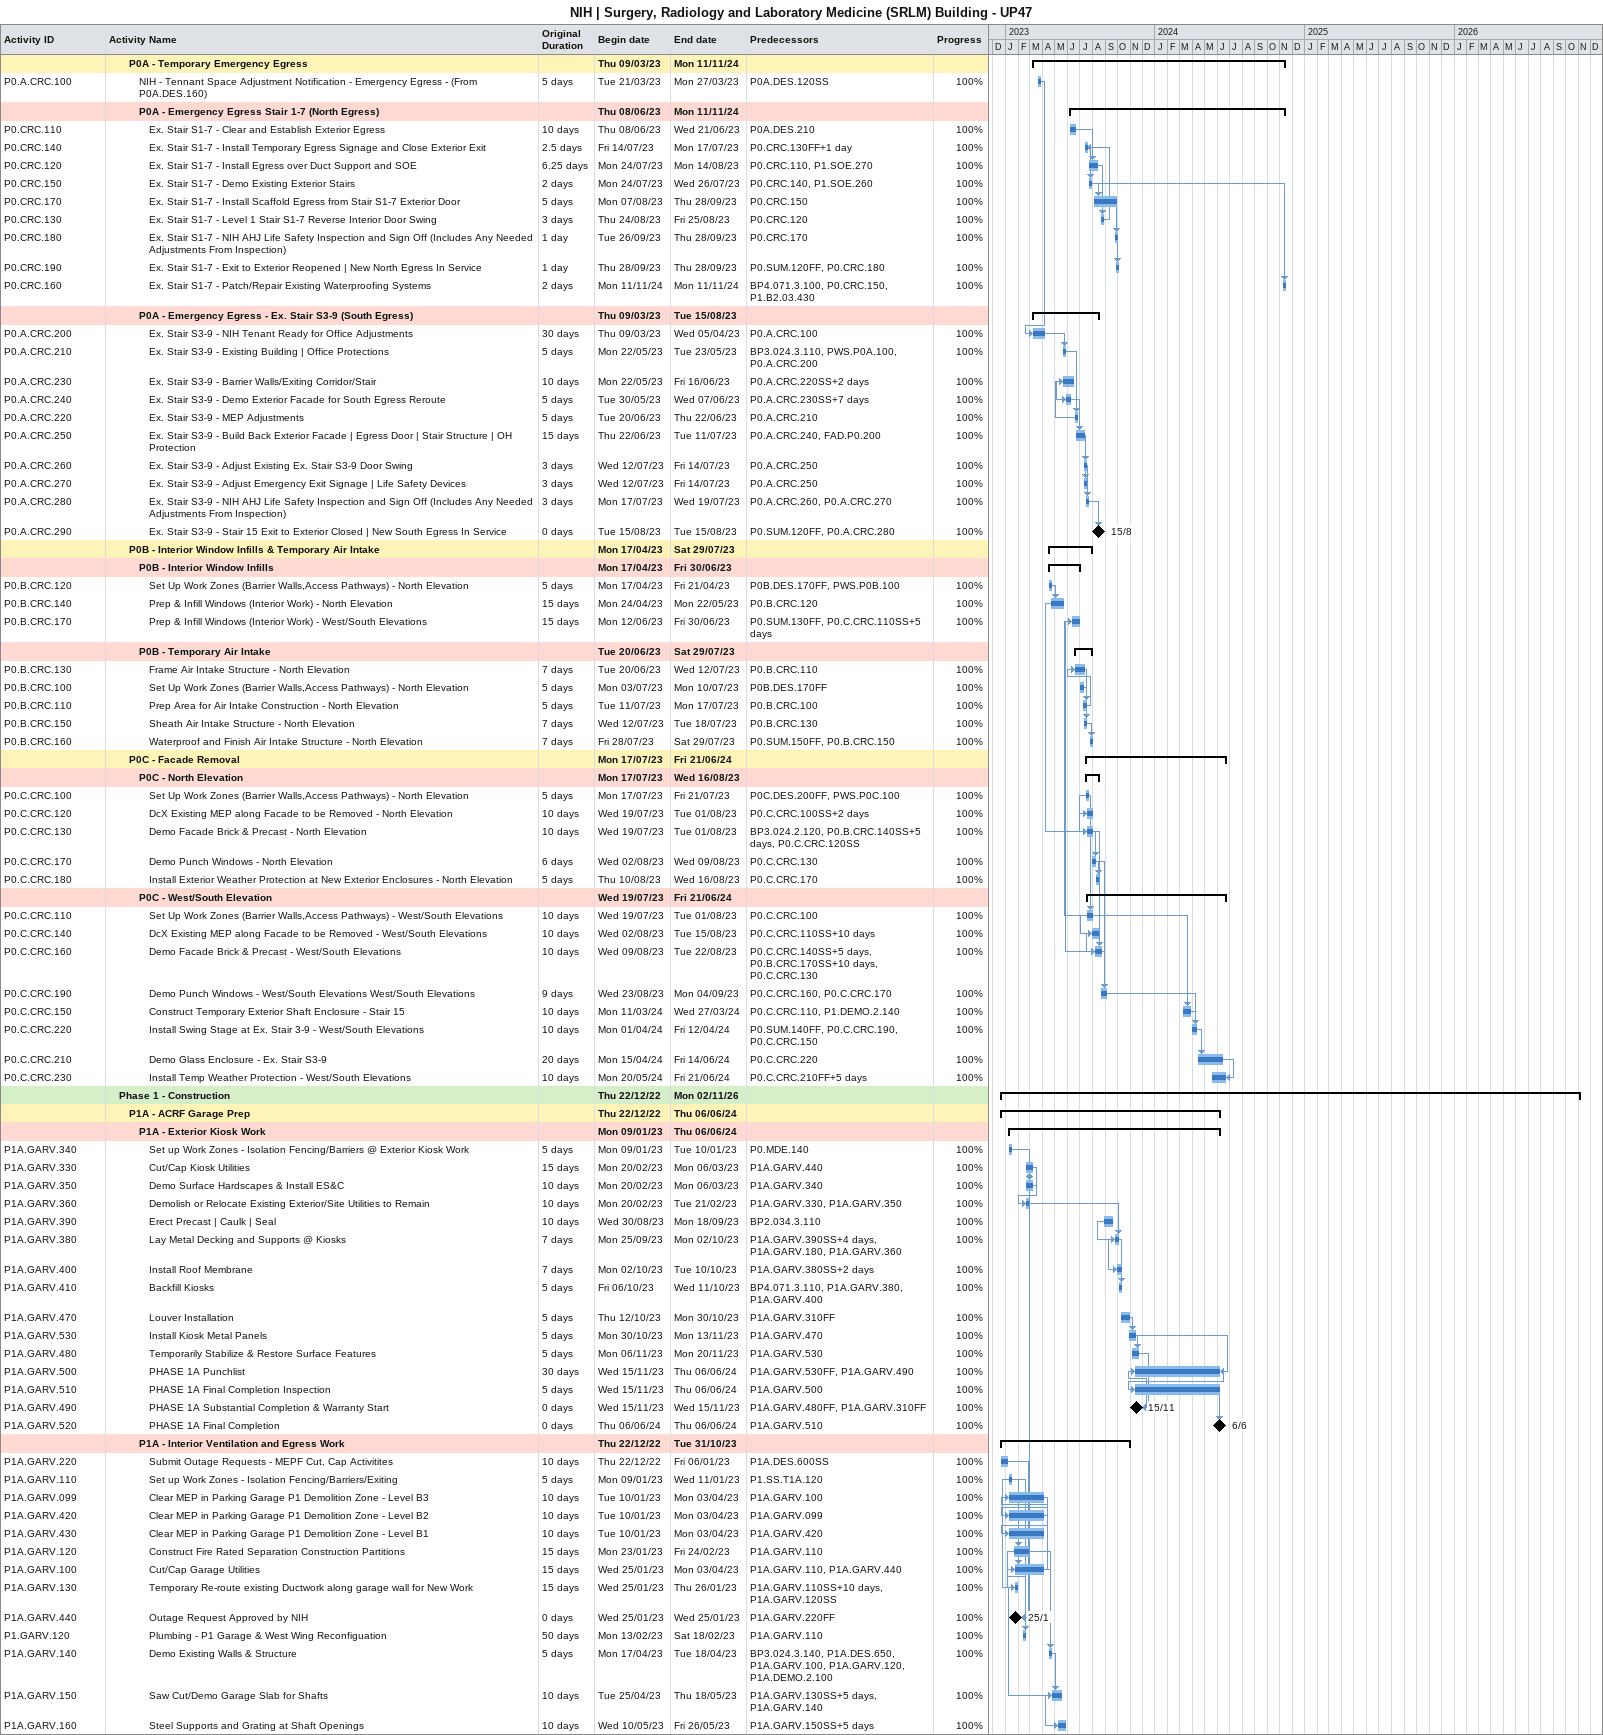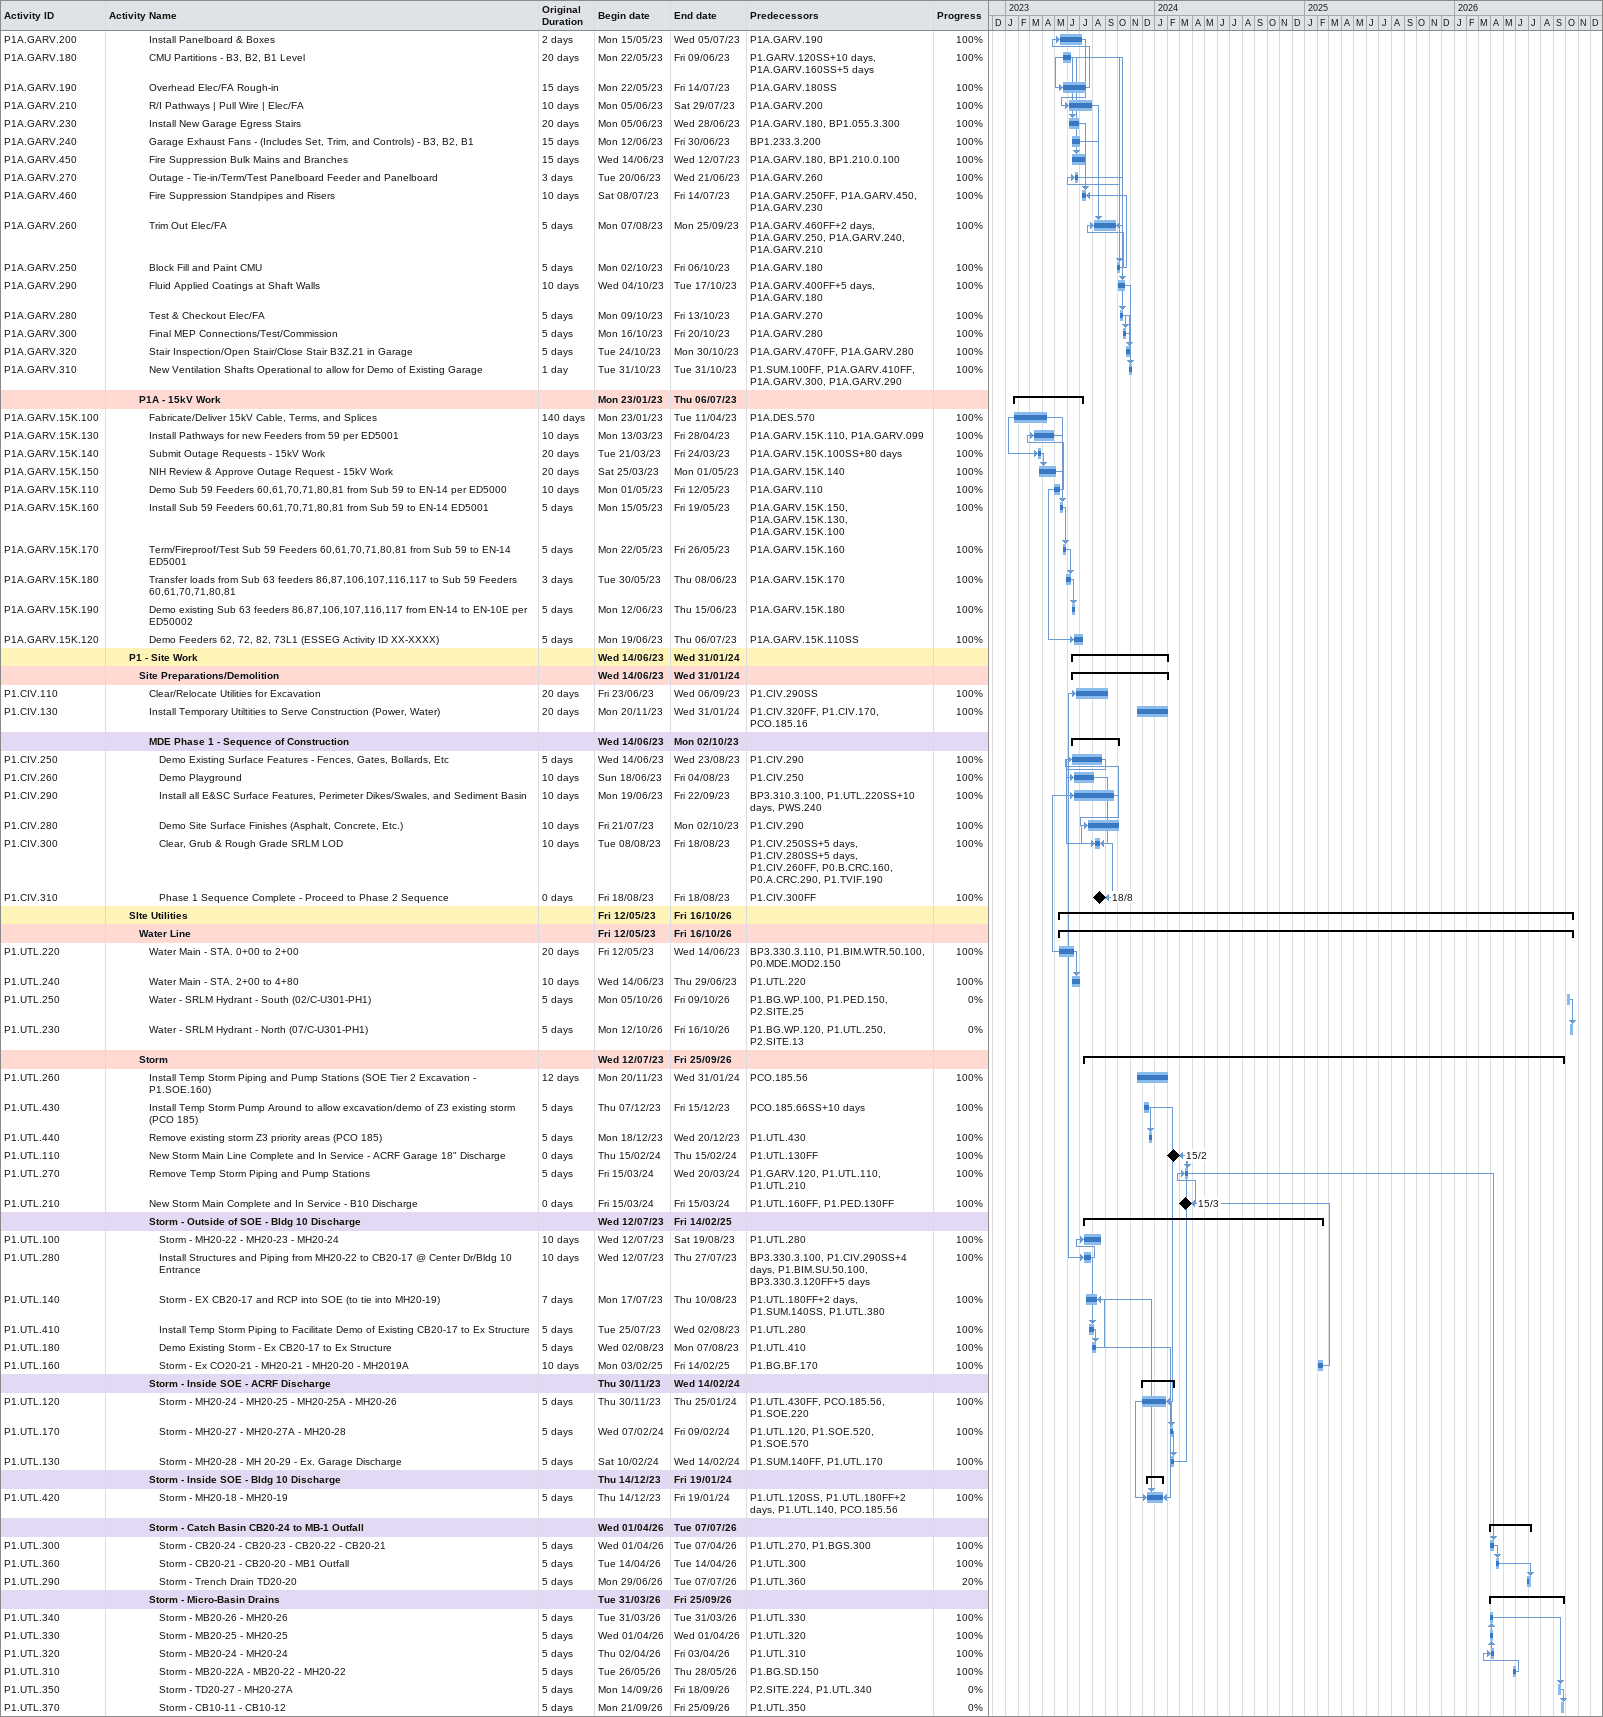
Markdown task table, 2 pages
NIH | Surgery, Radiology and Laboratory Medicine (SRLM) Building - UP47

| ID | Level | Task | Original duration | Start | Finish | Predecessors | % complete |
|---|---|---|---|---|---|---|---|
|  | 3 | **P0A - Temporary Emergency Egress** |  | 2023-03-09 | 2024-11-11 |  |  |
| P0.A.CRC.100 | 4 | NIH - Tennant Space Adjustment Notification - Emergency Egress - (From P0A.DES.160) | 5d | 2023-03-21 | 2023-03-27 | P0A.DES.120SS | 100 |
|  | 4 | **P0A - Emergency Egress Stair 1-7 (North Egress)** |  | 2023-06-08 | 2024-11-11 |  |  |
| P0.CRC.110 | 5 | Ex. Stair S1-7 - Clear and Establish Exterior Egress | 10d | 2023-06-08 | 2023-06-21 | P0A.DES.210 | 100 |
| P0.CRC.140 | 5 | Ex. Stair S1-7 - Install Temporary Egress Signage and Close Exterior Exit | 2.5d | 2023-07-14 | 2023-07-17 | P0.CRC.130FF+1d | 100 |
| P0.CRC.120 | 5 | Ex. Stair S1-7 - Install Egress over Duct Support and SOE | 6.25d | 2023-07-24 | 2023-08-14 | P0.CRC.110, P1.SOE.270 | 100 |
| P0.CRC.150 | 5 | Ex. Stair S1-7 - Demo Existing Exterior Stairs | 2d | 2023-07-24 | 2023-07-26 | P0.CRC.140, P1.SOE.260 | 100 |
| P0.CRC.170 | 5 | Ex. Stair S1-7 - Install Scaffold Egress from Stair S1-7 Exterior Door | 5d | 2023-08-07 | 2023-09-28 | P0.CRC.150 | 100 |
| P0.CRC.130 | 5 | Ex. Stair S1-7 - Level 1 Stair S1-7 Reverse Interior Door Swing | 3d | 2023-08-24 | 2023-08-25 | P0.CRC.120 | 100 |
| P0.CRC.180 | 5 | Ex. Stair S1-7 - NIH AHJ Life Safety Inspection and Sign Off (Includes Any Needed Adjustments From Inspection) | 1d | 2023-09-26 | 2023-09-28 | P0.CRC.170 | 100 |
| P0.CRC.190 | 5 | Ex. Stair S1-7 - Exit to Exterior Reopened \| New North Egress In Service | 1d | 2023-09-28 | 2023-09-28 | P0.SUM.120FF, P0.CRC.180 | 100 |
| P0.CRC.160 | 5 | Ex. Stair S1-7 - Patch/Repair Existing Waterproofing Systems | 2d | 2024-11-11 | 2024-11-11 | BP4.071.3.100, P0.CRC.150, P1.B2.03.430 | 100 |
|  | 4 | **P0A - Emergency Egress - Ex. Stair S3-9 (South Egress)** |  | 2023-03-09 | 2023-08-15 |  |  |
| P0.A.CRC.200 | 5 | Ex. Stair S3-9 - NIH Tenant Ready for Office Adjustments | 30d | 2023-03-09 | 2023-04-05 | P0.A.CRC.100 | 100 |
| P0.A.CRC.210 | 5 | Ex. Stair S3-9 - Existing Building \| Office Protections | 5d | 2023-05-22 | 2023-05-23 | BP3.024.3.110, PWS.P0A.100, P0.A.CRC.200 | 100 |
| P0.A.CRC.230 | 5 | Ex. Stair S3-9 - Barrier Walls/Exiting Corridor/Stair | 10d | 2023-05-22 | 2023-06-16 | P0.A.CRC.220SS+2d | 100 |
| P0.A.CRC.240 | 5 | Ex. Stair S3-9 - Demo Exterior Facade for South Egress Reroute | 5d | 2023-05-30 | 2023-06-07 | P0.A.CRC.230SS+7d | 100 |
| P0.A.CRC.220 | 5 | Ex. Stair S3-9 - MEP Adjustments | 5d | 2023-06-20 | 2023-06-22 | P0.A.CRC.210 | 100 |
| P0.A.CRC.250 | 5 | Ex. Stair S3-9 - Build Back Exterior Facade \| Egress Door \| Stair Structure \| OH Protection | 15d | 2023-06-22 | 2023-07-11 | P0.A.CRC.240, FAD.P0.200 | 100 |
| P0.A.CRC.260 | 5 | Ex. Stair S3-9 - Adjust Existing Ex. Stair S3-9 Door Swing | 3d | 2023-07-12 | 2023-07-14 | P0.A.CRC.250 | 100 |
| P0.A.CRC.270 | 5 | Ex. Stair S3-9 - Adjust Emergency Exit Signage \| Life Safety Devices | 3d | 2023-07-12 | 2023-07-14 | P0.A.CRC.250 | 100 |
| P0.A.CRC.280 | 5 | Ex. Stair S3-9 - NIH AHJ Life Safety Inspection and Sign Off (Includes Any Needed Adjustments From Inspection) | 3d | 2023-07-17 | 2023-07-19 | P0.A.CRC.260, P0.A.CRC.270 | 100 |
| P0.A.CRC.290 | 5 | Ex. Stair S3-9 - Stair 15 Exit to Exterior Closed \| New South Egress In Service | 0d | 2023-08-15 | 2023-08-15 | P0.SUM.120FF, P0.A.CRC.280 | 100 |
|  | 3 | **P0B - Interior Window Infills & Temporary Air Intake** |  | 2023-04-17 | 2023-07-29 |  |  |
|  | 4 | **P0B - Interior Window Infills** |  | 2023-04-17 | 2023-06-30 |  |  |
| P0.B.CRC.120 | 5 | Set Up Work Zones (Barrier Walls,Access Pathways) - North Elevation | 5d | 2023-04-17 | 2023-04-21 | P0B.DES.170FF, PWS.P0B.100 | 100 |
| P0.B.CRC.140 | 5 | Prep & Infill Windows (Interior Work) - North Elevation | 15d | 2023-04-24 | 2023-05-22 | P0.B.CRC.120 | 100 |
| P0.B.CRC.170 | 5 | Prep & Infill Windows (Interior Work) - West/South Elevations | 15d | 2023-06-12 | 2023-06-30 | P0.SUM.130FF, P0.C.CRC.110SS+5d | 100 |
|  | 4 | **P0B - Temporary Air Intake** |  | 2023-06-20 | 2023-07-29 |  |  |
| P0.B.CRC.130 | 5 | Frame Air Intake Structure - North Elevation | 7d | 2023-06-20 | 2023-07-12 | P0.B.CRC.110 | 100 |
| P0.B.CRC.100 | 5 | Set Up Work Zones (Barrier Walls,Access Pathways) - North Elevation | 5d | 2023-07-03 | 2023-07-10 | P0B.DES.170FF | 100 |
| P0.B.CRC.110 | 5 | Prep Area for Air Intake Construction - North Elevation | 5d | 2023-07-11 | 2023-07-17 | P0.B.CRC.100 | 100 |
| P0.B.CRC.150 | 5 | Sheath Air Intake Structure - North Elevation | 7d | 2023-07-12 | 2023-07-18 | P0.B.CRC.130 | 100 |
| P0.B.CRC.160 | 5 | Waterproof and Finish Air Intake Structure - North Elevation | 7d | 2023-07-28 | 2023-07-29 | P0.SUM.150FF, P0.B.CRC.150 | 100 |
|  | 3 | **P0C - Facade Removal** |  | 2023-07-17 | 2024-06-21 |  |  |
|  | 4 | **P0C - North Elevation** |  | 2023-07-17 | 2023-08-16 |  |  |
| P0.C.CRC.100 | 5 | Set Up Work Zones (Barrier Walls,Access Pathways) - North Elevation | 5d | 2023-07-17 | 2023-07-21 | P0C.DES.200FF, PWS.P0C.100 | 100 |
| P0.C.CRC.120 | 5 | DcX Existing MEP along Facade to be Removed - North Elevation | 10d | 2023-07-19 | 2023-08-01 | P0.C.CRC.100SS+2d | 100 |
| P0.C.CRC.130 | 5 | Demo Facade Brick & Precast - North Elevation | 10d | 2023-07-19 | 2023-08-01 | BP3.024.2.120, P0.B.CRC.140SS+5d, P0.C.CRC.120SS | 100 |
| P0.C.CRC.170 | 5 | Demo Punch Windows - North Elevation | 6d | 2023-08-02 | 2023-08-09 | P0.C.CRC.130 | 100 |
| P0.C.CRC.180 | 5 | Install Exterior Weather Protection at New Exterior Enclosures - North Elevation | 5d | 2023-08-10 | 2023-08-16 | P0.C.CRC.170 | 100 |
|  | 4 | **P0C - West/South Elevation** |  | 2023-07-19 | 2024-06-21 |  |  |
| P0.C.CRC.110 | 5 | Set Up Work Zones (Barrier Walls,Access Pathways) - West/South Elevations | 10d | 2023-07-19 | 2023-08-01 | P0.C.CRC.100 | 100 |
| P0.C.CRC.140 | 5 | DcX Existing MEP along Facade to be Removed - West/South Elevations | 10d | 2023-08-02 | 2023-08-15 | P0.C.CRC.110SS+10d | 100 |
| P0.C.CRC.160 | 5 | Demo Facade Brick & Precast - West/South Elevations | 10d | 2023-08-09 | 2023-08-22 | P0.C.CRC.140SS+5d, P0.B.CRC.170SS+10d, P0.C.CRC.130 | 100 |
| P0.C.CRC.190 | 5 | Demo Punch Windows - West/South Elevations West/South Elevations | 9d | 2023-08-23 | 2023-09-04 | P0.C.CRC.160, P0.C.CRC.170 | 100 |
| P0.C.CRC.150 | 5 | Construct Temporary Exterior Shaft Enclosure - Stair 15 | 10d | 2024-03-11 | 2024-03-27 | P0.C.CRC.110, P1.DEMO.2.140 | 100 |
| P0.C.CRC.220 | 5 | Install Swing Stage at Ex. Stair 3-9 - West/South Elevations | 10d | 2024-04-01 | 2024-04-12 | P0.SUM.140FF, P0.C.CRC.190, P0.C.CRC.150 | 100 |
| P0.C.CRC.210 | 5 | Demo Glass Enclosure - Ex. Stair S3-9 | 20d | 2024-04-15 | 2024-06-14 | P0.C.CRC.220 | 100 |
| P0.C.CRC.230 | 5 | Install Temp Weather Protection - West/South Elevations | 10d | 2024-05-20 | 2024-06-21 | P0.C.CRC.210FF+5d | 100 |
|  | 2 | **Phase 1 - Construction** |  | 2022-12-22 | 2026-11-02 |  |  |
|  | 3 | **P1A - ACRF Garage Prep** |  | 2022-12-22 | 2024-06-06 |  |  |
|  | 4 | **P1A - Exterior Kiosk Work** |  | 2023-01-09 | 2024-06-06 |  |  |
| P1A.GARV.340 | 5 | Set up Work Zones - Isolation Fencing/Barriers @ Exterior Kiosk Work | 5d | 2023-01-09 | 2023-01-10 | P0.MDE.140 | 100 |
| P1A.GARV.330 | 5 | Cut/Cap Kiosk Utilities | 15d | 2023-02-20 | 2023-03-06 | P1A.GARV.440 | 100 |
| P1A.GARV.350 | 5 | Demo Surface Hardscapes & Install ES&C | 10d | 2023-02-20 | 2023-03-06 | P1A.GARV.340 | 100 |
| P1A.GARV.360 | 5 | Demolish or Relocate Existing Exterior/Site Utilities to Remain | 10d | 2023-02-20 | 2023-02-21 | P1A.GARV.330, P1A.GARV.350 | 100 |
| P1A.GARV.390 | 5 | Erect Precast \| Caulk \| Seal | 10d | 2023-08-30 | 2023-09-18 | BP2.034.3.110 | 100 |
| P1A.GARV.380 | 5 | Lay Metal Decking and Supports @ Kiosks | 7d | 2023-09-25 | 2023-10-02 | P1A.GARV.390SS+4d, P1A.GARV.180, P1A.GARV.360 | 100 |
| P1A.GARV.400 | 5 | Install Roof Membrane | 7d | 2023-10-02 | 2023-10-10 | P1A.GARV.380SS+2d | 100 |
| P1A.GARV.410 | 5 | Backfill Kiosks | 5d | 2023-10-06 | 2023-10-11 | BP4.071.3.110, P1A.GARV.380, P1A.GARV.400 | 100 |
| P1A.GARV.470 | 5 | Louver Installation | 5d | 2023-10-12 | 2023-10-30 | P1A.GARV.310FF | 100 |
| P1A.GARV.530 | 5 | Install Kiosk Metal Panels | 5d | 2023-10-30 | 2023-11-13 | P1A.GARV.470 | 100 |
| P1A.GARV.480 | 5 | Temporarily Stabilize & Restore Surface Features | 5d | 2023-11-06 | 2023-11-20 | P1A.GARV.530 | 100 |
| P1A.GARV.500 | 5 | PHASE 1A Punchlist | 30d | 2023-11-15 | 2024-06-06 | P1A.GARV.530FF, P1A.GARV.490 | 100 |
| P1A.GARV.510 | 5 | PHASE 1A Final Completion Inspection | 5d | 2023-11-15 | 2024-06-06 | P1A.GARV.500 | 100 |
| P1A.GARV.490 | 5 | PHASE 1A Substantial Completion & Warranty Start | 0d | 2023-11-15 | 2023-11-15 | P1A.GARV.480FF, P1A.GARV.310FF | 100 |
| P1A.GARV.520 | 5 | PHASE 1A Final Completion | 0d | 2024-06-06 | 2024-06-06 | P1A.GARV.510 | 100 |
|  | 4 | **P1A - Interior Ventilation and Egress Work** |  | 2022-12-22 | 2023-10-31 |  |  |
| P1A.GARV.220 | 5 | Submit Outage Requests - MEPF Cut, Cap Activitites | 10d | 2022-12-22 | 2023-01-06 | P1A.DES.600SS | 100 |
| P1A.GARV.110 | 5 | Set up Work Zones - Isolation Fencing/Barriers/Exiting | 5d | 2023-01-09 | 2023-01-11 | P1.SS.T1A.120 | 100 |
| P1A.GARV.099 | 5 | Clear MEP in Parking Garage P1 Demolition Zone - Level B3 | 10d | 2023-01-10 | 2023-04-03 | P1A.GARV.100 | 100 |
| P1A.GARV.420 | 5 | Clear MEP in Parking Garage P1 Demolition Zone - Level B2 | 10d | 2023-01-10 | 2023-04-03 | P1A.GARV.099 | 100 |
| P1A.GARV.430 | 5 | Clear MEP in Parking Garage P1 Demolition Zone - Level B1 | 10d | 2023-01-10 | 2023-04-03 | P1A.GARV.420 | 100 |
| P1A.GARV.120 | 5 | Construct Fire Rated Separation Construction Partitions | 15d | 2023-01-23 | 2023-02-24 | P1A.GARV.110 | 100 |
| P1A.GARV.100 | 5 | Cut/Cap Garage Utilities | 15d | 2023-01-25 | 2023-04-03 | P1A.GARV.110, P1A.GARV.440 | 100 |
| P1A.GARV.130 | 5 | Temporary Re-route existing Ductwork along garage wall for New Work | 15d | 2023-01-25 | 2023-01-26 | P1A.GARV.110SS+10d, P1A.GARV.120SS | 100 |
| P1A.GARV.440 | 5 | Outage Request Approved by NIH | 0d | 2023-01-25 | 2023-01-25 | P1A.GARV.220FF | 100 |
| P1.GARV.120 | 5 | Plumbing - P1 Garage & West Wing Reconfiguation | 50d | 2023-02-13 | 2023-02-18 | P1A.GARV.110 | 100 |
| P1A.GARV.140 | 5 | Demo Existing Walls & Structure | 5d | 2023-04-17 | 2023-04-18 | BP3.024.3.140, P1A.DES.650, P1A.GARV.100, P1A.GARV.120, P1A.DEMO.2.100 | 100 |
| P1A.GARV.150 | 5 | Saw Cut/Demo Garage Slab for Shafts | 10d | 2023-04-25 | 2023-05-18 | P1A.GARV.130SS+5d, P1A.GARV.140 | 100 |
| P1A.GARV.160 | 5 | Steel Supports and Grating at Shaft Openings | 10d | 2023-05-10 | 2023-05-26 | P1A.GARV.150SS+5d | 100 |
| P1A.GARV.200 | 5 | Install Panelboard & Boxes | 2d | 2023-05-15 | 2023-07-05 | P1A.GARV.190 | 100 |
| P1A.GARV.180 | 5 | CMU Partitions - B3, B2, B1 Level | 20d | 2023-05-22 | 2023-06-09 | P1.GARV.120SS+10d, P1A.GARV.160SS+5d | 100 |
| P1A.GARV.190 | 5 | Overhead Elec/FA Rough-in | 15d | 2023-05-22 | 2023-07-14 | P1A.GARV.180SS | 100 |
| P1A.GARV.210 | 5 | R/I Pathways \| Pull Wire \| Elec/FA | 10d | 2023-06-05 | 2023-07-29 | P1A.GARV.200 | 100 |
| P1A.GARV.230 | 5 | Install New Garage Egress Stairs | 20d | 2023-06-05 | 2023-06-28 | P1A.GARV.180, BP1.055.3.300 | 100 |
| P1A.GARV.240 | 5 | Garage Exhaust Fans - (Includes Set, Trim, and Controls) - B3, B2, B1 | 15d | 2023-06-12 | 2023-06-30 | BP1.233.3.200 | 100 |
| P1A.GARV.450 | 5 | Fire Suppression Bulk Mains and Branches | 15d | 2023-06-14 | 2023-07-12 | P1A.GARV.180, BP1.210.0.100 | 100 |
| P1A.GARV.270 | 5 | Outage - Tie-in/Term/Test Panelboard Feeder and Panelboard | 3d | 2023-06-20 | 2023-06-21 | P1A.GARV.260 | 100 |
| P1A.GARV.460 | 5 | Fire Suppression Standpipes and Risers | 10d | 2023-07-08 | 2023-07-14 | P1A.GARV.250FF, P1A.GARV.450, P1A.GARV.230 | 100 |
| P1A.GARV.260 | 5 | Trim Out Elec/FA | 5d | 2023-08-07 | 2023-09-25 | P1A.GARV.460FF+2d, P1A.GARV.250, P1A.GARV.240, P1A.GARV.210 | 100 |
| P1A.GARV.250 | 5 | Block Fill and Paint CMU | 5d | 2023-10-02 | 2023-10-06 | P1A.GARV.180 | 100 |
| P1A.GARV.290 | 5 | Fluid Applied Coatings at Shaft Walls | 10d | 2023-10-04 | 2023-10-17 | P1A.GARV.400FF+5d, P1A.GARV.180 | 100 |
| P1A.GARV.280 | 5 | Test & Checkout Elec/FA | 5d | 2023-10-09 | 2023-10-13 | P1A.GARV.270 | 100 |
| P1A.GARV.300 | 5 | Final MEP Connections/Test/Commission | 5d | 2023-10-16 | 2023-10-20 | P1A.GARV.280 | 100 |
| P1A.GARV.320 | 5 | Stair Inspection/Open Stair/Close Stair B3Z.21 in Garage | 5d | 2023-10-24 | 2023-10-30 | P1A.GARV.470FF, P1A.GARV.280 | 100 |
| P1A.GARV.310 | 5 | New Ventilation Shafts Operational to allow for Demo of Existing Garage | 1d | 2023-10-31 | 2023-10-31 | P1.SUM.100FF, P1A.GARV.410FF, P1A.GARV.300, P1A.GARV.290 | 100 |
|  | 4 | **P1A - 15kV Work** |  | 2023-01-23 | 2023-07-06 |  |  |
| P1A.GARV.15K.100 | 5 | Fabricate/Deliver 15kV Cable, Terms, and Splices | 140d | 2023-01-23 | 2023-04-11 | P1A.DES.570 | 100 |
| P1A.GARV.15K.130 | 5 | Install Pathways for new Feeders from 59 per ED5001 | 10d | 2023-03-13 | 2023-04-28 | P1A.GARV.15K.110, P1A.GARV.099 | 100 |
| P1A.GARV.15K.140 | 5 | Submit Outage Requests - 15kV Work | 20d | 2023-03-21 | 2023-03-24 | P1A.GARV.15K.100SS+80d | 100 |
| P1A.GARV.15K.150 | 5 | NIH Review & Approve Outage Request - 15kV Work | 20d | 2023-03-25 | 2023-05-01 | P1A.GARV.15K.140 | 100 |
| P1A.GARV.15K.110 | 5 | Demo Sub 59 Feeders 60,61,70,71,80,81 from Sub 59 to EN-14 per ED5000 | 10d | 2023-05-01 | 2023-05-12 | P1A.GARV.110 | 100 |
| P1A.GARV.15K.160 | 5 | Install Sub 59 Feeders 60,61,70,71,80,81 from Sub 59 to EN-14 ED5001 | 5d | 2023-05-15 | 2023-05-19 | P1A.GARV.15K.150, P1A.GARV.15K.130, P1A.GARV.15K.100 | 100 |
| P1A.GARV.15K.170 | 5 | Term/Fireproof/Test Sub 59 Feeders 60,61,70,71,80,81 from Sub 59 to EN-14 ED5001 | 5d | 2023-05-22 | 2023-05-26 | P1A.GARV.15K.160 | 100 |
| P1A.GARV.15K.180 | 5 | Transfer loads from Sub 63 feeders 86,87,106,107,116,117 to Sub 59 Feeders 60,61,70,71,80,81 | 3d | 2023-05-30 | 2023-06-08 | P1A.GARV.15K.170 | 100 |
| P1A.GARV.15K.190 | 5 | Demo existing Sub 63 feeders 86,87,106,107,116,117 from EN-14 to EN-10E per ED50002 | 5d | 2023-06-12 | 2023-06-15 | P1A.GARV.15K.180 | 100 |
| P1A.GARV.15K.120 | 5 | Demo Feeders 62, 72, 82, 73L1 (ESSEG Activity ID XX-XXXX) | 5d | 2023-06-19 | 2023-07-06 | P1A.GARV.15K.110SS | 100 |
|  | 3 | **P1 - Site Work** |  | 2023-06-14 | 2024-01-31 |  |  |
|  | 4 | **Site Preparations/Demolition** |  | 2023-06-14 | 2024-01-31 |  |  |
| P1.CIV.110 | 5 | Clear/Relocate Utilities for Excavation | 20d | 2023-06-23 | 2023-09-06 | P1.CIV.290SS | 100 |
| P1.CIV.130 | 5 | Install Temporary Utiltities to Serve Construction (Power, Water) | 20d | 2023-11-20 | 2024-01-31 | P1.CIV.320FF, P1.CIV.170, PCO.185.16 | 100 |
|  | 5 | **MDE Phase 1 - Sequence of Construction** |  | 2023-06-14 | 2023-10-02 |  |  |
| P1.CIV.250 | 6 | Demo Existing Surface Features - Fences, Gates, Bollards, Etc | 5d | 2023-06-14 | 2023-08-23 | P1.CIV.290 | 100 |
| P1.CIV.260 | 6 | Demo Playground | 10d | 2023-06-18 | 2023-08-04 | P1.CIV.250 | 100 |
| P1.CIV.290 | 6 | Install all E&SC Surface Features, Perimeter Dikes/Swales, and Sediment Basin | 10d | 2023-06-19 | 2023-09-22 | BP3.310.3.100, P1.UTL.220SS+10d, PWS.240 | 100 |
| P1.CIV.280 | 6 | Demo Site Surface Finishes (Asphalt, Concrete, Etc.) | 10d | 2023-07-21 | 2023-10-02 | P1.CIV.290 | 100 |
| P1.CIV.300 | 6 | Clear, Grub & Rough Grade SRLM LOD | 10d | 2023-08-08 | 2023-08-18 | P1.CIV.250SS+5d, P1.CIV.280SS+5d, P1.CIV.260FF, P0.B.CRC.160, P0.A.CRC.290, P1.TVIF.190 | 100 |
| P1.CIV.310 | 6 | Phase 1 Sequence Complete - Proceed to Phase 2 Sequence | 0d | 2023-08-18 | 2023-08-18 | P1.CIV.300FF | 100 |
|  | 3 | **SIte Utilities** |  | 2023-05-12 | 2026-10-16 |  |  |
|  | 4 | **Water Line** |  | 2023-05-12 | 2026-10-16 |  |  |
| P1.UTL.220 | 5 | Water Main - STA. 0+00 to 2+00 | 20d | 2023-05-12 | 2023-06-14 | BP3.330.3.110, P1.BIM.WTR.50.100, P0.MDE.MOD2.150 | 100 |
| P1.UTL.240 | 5 | Water Main - STA. 2+00 to 4+80 | 10d | 2023-06-14 | 2023-06-29 | P1.UTL.220 | 100 |
| P1.UTL.250 | 5 | Water - SRLM Hydrant - South (02/C-U301-PH1) | 5d | 2026-10-05 | 2026-10-09 | P1.BG.WP.100, P1.PED.150, P2.SITE.25 | 0 |
| P1.UTL.230 | 5 | Water - SRLM Hydrant - North (07/C-U301-PH1) | 5d | 2026-10-12 | 2026-10-16 | P1.BG.WP.120, P1.UTL.250, P2.SITE.13 | 0 |
|  | 4 | **Storm** |  | 2023-07-12 | 2026-09-25 |  |  |
| P1.UTL.260 | 5 | Install Temp Storm Piping and Pump Stations (SOE Tier 2 Excavation - P1.SOE.160) | 12d | 2023-11-20 | 2024-01-31 | PCO.185.56 | 100 |
| P1.UTL.430 | 5 | Install Temp Storm Pump Around to allow excavation/demo of Z3 existing storm (PCO 185) | 5d | 2023-12-07 | 2023-12-15 | PCO.185.66SS+10d | 100 |
| P1.UTL.440 | 5 | Remove existing storm Z3 priority areas (PCO 185) | 5d | 2023-12-18 | 2023-12-20 | P1.UTL.430 | 100 |
| P1.UTL.110 | 5 | New Storm Main Line Complete and In Service - ACRF Garage 18" Discharge | 0d | 2024-02-15 | 2024-02-15 | P1.UTL.130FF | 100 |
| P1.UTL.270 | 5 | Remove Temp Storm Piping and Pump Stations | 5d | 2024-03-15 | 2024-03-20 | P1.GARV.120, P1.UTL.110, P1.UTL.210 | 100 |
| P1.UTL.210 | 5 | New Storm Main Complete and In Service - B10 Discharge | 0d | 2024-03-15 | 2024-03-15 | P1.UTL.160FF, P1.PED.130FF | 100 |
|  | 5 | **Storm - Outside of SOE - Bldg 10 Discharge** |  | 2023-07-12 | 2025-02-14 |  |  |
| P1.UTL.100 | 6 | Storm - MH20-22 - MH20-23 - MH20-24 | 10d | 2023-07-12 | 2023-08-19 | P1.UTL.280 | 100 |
| P1.UTL.280 | 6 | Install Structures and Piping from MH20-22 to CB20-17 @ Center Dr/Bldg 10 Entrance | 10d | 2023-07-12 | 2023-07-27 | BP3.330.3.100, P1.CIV.290SS+4d, P1.BIM.SU.50.100, BP3.330.3.120FF+5d | 100 |
| P1.UTL.140 | 6 | Storm - EX CB20-17 and RCP into SOE (to tie into MH20-19) | 7d | 2023-07-17 | 2023-08-10 | P1.UTL.180FF+2d, P1.SUM.140SS, P1.UTL.380 | 100 |
| P1.UTL.410 | 6 | Install Temp Storm Piping to Facilitate Demo of Existing CB20-17 to Ex Structure | 5d | 2023-07-25 | 2023-08-02 | P1.UTL.280 | 100 |
| P1.UTL.180 | 6 | Demo Existing Storm - Ex CB20-17 to Ex Structure | 5d | 2023-08-02 | 2023-08-07 | P1.UTL.410 | 100 |
| P1.UTL.160 | 6 | Storm - Ex CO20-21 - MH20-21 - MH20-20 - MH2019A | 10d | 2025-02-03 | 2025-02-14 | P1.BG.BF.170 | 100 |
|  | 5 | **Storm - Inside SOE - ACRF Discharge** |  | 2023-11-30 | 2024-02-14 |  |  |
| P1.UTL.120 | 6 | Storm - MH20-24 - MH20-25 - MH20-25A - MH20-26 | 5d | 2023-11-30 | 2024-01-25 | P1.UTL.430FF, PCO.185.56, P1.SOE.220 | 100 |
| P1.UTL.170 | 6 | Storm - MH20-27 - MH20-27A - MH20-28 | 5d | 2024-02-07 | 2024-02-09 | P1.UTL.120, P1.SOE.520, P1.SOE.570 | 100 |
| P1.UTL.130 | 6 | Storm - MH20-28 - MH 20-29 - Ex. Garage Discharge | 5d | 2024-02-10 | 2024-02-14 | P1.SUM.140FF, P1.UTL.170 | 100 |
|  | 5 | **Storm - Inside SOE - Bldg 10 Discharge** |  | 2023-12-14 | 2024-01-19 |  |  |
| P1.UTL.420 | 6 | Storm - MH20-18 - MH20-19 | 5d | 2023-12-14 | 2024-01-19 | P1.UTL.120SS, P1.UTL.180FF+2d, P1.UTL.140, PCO.185.56 | 100 |
|  | 5 | **Storm - Catch Basin CB20-24 to MB-1 Outfall** |  | 2026-04-01 | 2026-07-07 |  |  |
| P1.UTL.300 | 6 | Storm - CB20-24 - CB20-23 - CB20-22 - CB20-21 | 5d | 2026-04-01 | 2026-04-07 | P1.UTL.270, P1.BGS.300 | 100 |
| P1.UTL.360 | 6 | Storm - CB20-21 - CB20-20 - MB1 Outfall | 5d | 2026-04-14 | 2026-04-14 | P1.UTL.300 | 100 |
| P1.UTL.290 | 6 | Storm - Trench Drain TD20-20 | 5d | 2026-06-29 | 2026-07-07 | P1.UTL.360 | 20 |
|  | 5 | **Storm - Micro-Basin Drains** |  | 2026-03-31 | 2026-09-25 |  |  |
| P1.UTL.340 | 6 | Storm - MB20-26 - MH20-26 | 5d | 2026-03-31 | 2026-03-31 | P1.UTL.330 | 100 |
| P1.UTL.330 | 6 | Storm - MB20-25 - MH20-25 | 5d | 2026-04-01 | 2026-04-01 | P1.UTL.320 | 100 |
| P1.UTL.320 | 6 | Storm - MB20-24 - MH20-24 | 5d | 2026-04-02 | 2026-04-03 | P1.UTL.310 | 100 |
| P1.UTL.310 | 6 | Storm - MB20-22A - MB20-22 - MH20-22 | 5d | 2026-05-26 | 2026-05-28 | P1.BG.SD.150 | 100 |
| P1.UTL.350 | 6 | Storm - TD20-27 - MH20-27A | 5d | 2026-09-14 | 2026-09-18 | P2.SITE.224, P1.UTL.340 | 0 |
| P1.UTL.370 | 6 | Storm - CB10-11 - CB10-12 | 5d | 2026-09-21 | 2026-09-25 | P1.UTL.350 | 0 |
